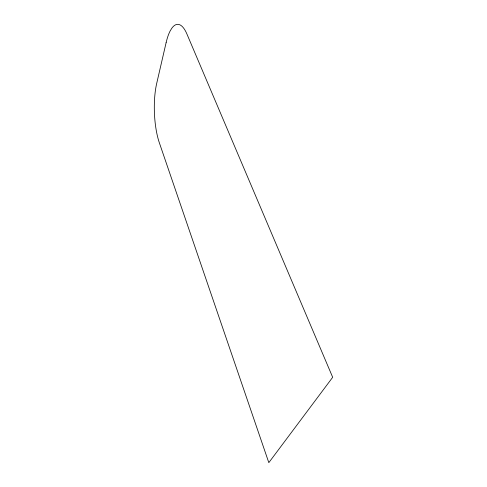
<?xml version="1.0" encoding="UTF-8"?>
<svg xmlns="http://www.w3.org/2000/svg" width="487" height="487" viewBox="0 0 487 487"><rect width="100%" height="100%" fill="white"/><g stroke="black" fill="none" stroke-linecap="round" stroke-linejoin="round"><path stroke-width="0.73" d="M166.11 42.692L156.711 83.362A43.769 13.484 88 0 0 159.34 142.77L268.818 462.65L332.682 377.291L186.953 34.108A46.594 14.878 89.2 0 0 171.85 28.179L170.176 30.912A46.594 14.878 89.2 0 0 166.11 42.692"/></g></svg>
